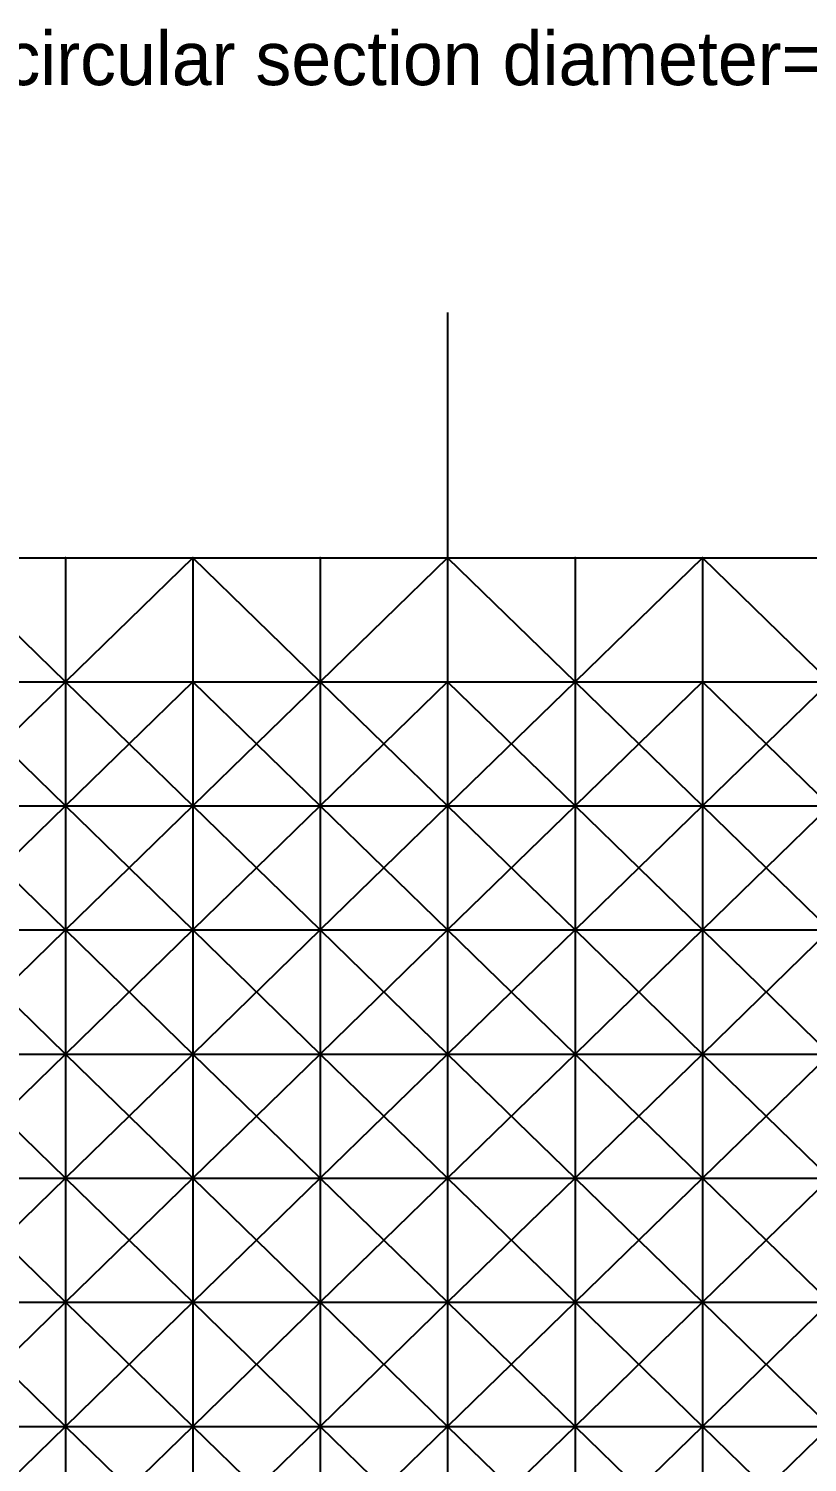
# Model space of a CAD drawing. Header units: millimetres. Extents: x -7.6 to 39, y -2.6 to 21.4.
# Drawn here: x 15.48 to 21.28, y 8.06 to 18.74 of the extents above; entities that cross this region are included whole.
import ezdxf

# ---------------------------------------------------------------- set-up
doc = ezdxf.new("R2010")
doc.units = ezdxf.units.MM
doc.linetypes.add('AM_ISO08W050x2', pattern=[9, 6, -0.75, 1.5, -0.75])
for name, color, linetype in [('01_09_eixos', 124, 'AM_ISO08W050x2'), ('01_14_legenda_desenho', 252, 'Continuous'), ('Bars', 7, 'Continuous'), ('Nodes', 7, 'Continuous')]:
    doc.layers.add(name, color=color, linetype=linetype)

msp = doc.modelspace()

# ---------------------------------------------------------------- linework, layer by layer
at = {"layer": '01_09_eixos'}
for p, q in [((18.6, 16.627), (18.6, -2.161)), ((-1.398, 14.8), (38.964, 14.8))]:
    msp.add_line(p, q, dxfattribs=at)
msp.add_lwpolyline([(-1.398, 11.1), (38.964, 11.1)], dxfattribs=at)
at = {"layer": 'Bars'}
for points in [[(14.8, 14.8, 0), (15.75, 14.8, 0)], [(14.8, 14.8, 0), (15.75, 13.875, 0)], [(14.8, 14.8, 0), (15.75, 13.875, -0.8)], [(15.75, 14.8, 0), (15.75, 13.875, 0)], [(15.75, 14.8, 0), (16.7, 14.8, 0)], [(15.75, 14.8, 0), (15.75, 13.875, -0.8)], [(16.7, 14.8, 0), (15.75, 13.875, 0)], [(16.7, 14.8, 0), (15.75, 13.875, -0.8)], [(16.7, 14.8, 0), (16.7, 13.875, 0)], [(16.7, 14.8, 0), (17.65, 14.8, 0)], [(16.7, 14.8, 0), (16.7, 13.875, -0.8)], [(16.7, 14.8, 0), (17.65, 13.875, 0)], [(16.7, 14.8, 0), (17.65, 13.875, -0.8)], [(17.65, 14.8, 0), (17.65, 13.875, 0)], [(17.65, 14.8, 0), (18.6, 14.8, 0)], [(17.65, 14.8, 0), (17.65, 13.875, -0.8)], [(18.6, 14.8, 0), (17.65, 13.875, 0)], [(18.6, 14.8, 0), (17.65, 13.875, -0.8)], [(18.6, 14.8, 0), (18.6, 13.875, 0)], [(18.6, 14.8, 0), (19.55, 14.8, 0)], [(18.6, 14.8, 0), (18.6, 13.875, -0.8)], [(18.6, 14.8, 0), (19.55, 13.875, 0)], [(18.6, 14.8, 0), (19.55, 13.875, -0.8)], [(19.55, 14.8, 0), (19.55, 13.875, 0)], [(19.55, 14.8, 0), (20.5, 14.8, 0)], [(19.55, 14.8, 0), (19.55, 13.875, -0.8)], [(20.5, 14.8, 0), (19.55, 13.875, 0)], [(20.5, 14.8, 0), (19.55, 13.875, -0.8)], [(20.5, 14.8, 0), (20.5, 13.875, 0)], [(20.5, 14.8, 0), (21.45, 14.8, 0)], [(20.5, 14.8, 0), (20.5, 13.875, -0.8)], [(20.5, 14.8, 0), (21.45, 13.875, 0)], [(20.5, 14.8, 0), (21.45, 13.875, -0.8)], [(14.8, 13.875, 0), (15.75, 13.875, 0)], [(14.8, 13.875, -0.8), (15.75, 13.875, -0.8)], [(14.8, 13.875, 0), (15.75, 13.875, -0.8)], [(15.75, 13.875, 0), (14.8, 12.95, 0)], [(14.8, 13.875, -0.8), (15.75, 12.95, -0.8)], [(15.75, 13.875, -0.8), (14.8, 12.95, 0)], [(15.75, 13.875, 0), (15.75, 13.875, -0.8)], [(15.75, 13.875, 0), (15.75, 12.95, 0)], [(15.75, 13.875, -0.8), (15.75, 12.95, -0.8)], [(15.75, 13.875, 0), (16.7, 13.875, 0)], [(15.75, 13.875, -0.8), (16.7, 13.875, -0.8)], [(15.75, 13.875, -0.8), (16.7, 13.875, 0)], [(15.75, 13.875, -0.8), (15.75, 12.95, 0)], [(15.75, 13.875, 0), (16.7, 12.95, 0)], [(16.7, 13.875, -0.8), (15.75, 12.95, -0.8)], [(15.75, 13.875, -0.8), (16.7, 12.95, 0)], [(16.7, 13.875, 0), (16.7, 13.875, -0.8)], [(16.7, 13.875, 0), (16.7, 12.95, 0)], [(16.7, 13.875, -0.8), (16.7, 12.95, -0.8)], [(16.7, 13.875, 0), (17.65, 13.875, 0)], [(16.7, 13.875, -0.8), (17.65, 13.875, -0.8)], [(16.7, 13.875, 0), (17.65, 13.875, -0.8)], [(16.7, 13.875, -0.8), (16.7, 12.95, 0)], [(17.65, 13.875, 0), (16.7, 12.95, 0)], [(16.7, 13.875, -0.8), (17.65, 12.95, -0.8)], [(17.65, 13.875, -0.8), (16.7, 12.95, 0)], [(17.65, 13.875, 0), (17.65, 13.875, -0.8)], [(17.65, 13.875, 0), (17.65, 12.95, 0)], [(17.65, 13.875, -0.8), (17.65, 12.95, -0.8)], [(17.65, 13.875, 0), (18.6, 13.875, 0)], [(17.65, 13.875, -0.8), (18.6, 13.875, -0.8)], [(17.65, 13.875, -0.8), (18.6, 13.875, 0)], [(17.65, 13.875, -0.8), (17.65, 12.95, 0)], [(17.65, 13.875, 0), (18.6, 12.95, 0)], [(18.6, 13.875, -0.8), (17.65, 12.95, -0.8)], [(17.65, 13.875, -0.8), (18.6, 12.95, 0)], [(18.6, 13.875, 0), (18.6, 13.875, -0.8)], [(18.6, 13.875, 0), (18.6, 12.95, 0)], [(18.6, 13.875, -0.8), (18.6, 12.95, -0.8)], [(18.6, 13.875, 0), (19.55, 13.875, 0)], [(18.6, 13.875, -0.8), (19.55, 13.875, -0.8)], [(18.6, 13.875, 0), (19.55, 13.875, -0.8)], [(18.6, 13.875, -0.8), (18.6, 12.95, 0)], [(19.55, 13.875, 0), (18.6, 12.95, 0)], [(18.6, 13.875, -0.8), (19.55, 12.95, -0.8)], [(19.55, 13.875, -0.8), (18.6, 12.95, 0)], [(19.55, 13.875, 0), (19.55, 13.875, -0.8)], [(19.55, 13.875, 0), (19.55, 12.95, 0)], [(19.55, 13.875, -0.8), (19.55, 12.95, -0.8)], [(19.55, 13.875, 0), (20.5, 13.875, 0)], [(19.55, 13.875, -0.8), (20.5, 13.875, -0.8)], [(19.55, 13.875, -0.8), (20.5, 13.875, 0)], [(19.55, 13.875, -0.8), (19.55, 12.95, 0)], [(19.55, 13.875, 0), (20.5, 12.95, 0)], [(20.5, 13.875, -0.8), (19.55, 12.95, -0.8)], [(19.55, 13.875, -0.8), (20.5, 12.95, 0)], [(20.5, 13.875, 0), (20.5, 13.875, -0.8)], [(20.5, 13.875, 0), (20.5, 12.95, 0)], [(20.5, 13.875, -0.8), (20.5, 12.95, -0.8)], [(20.5, 13.875, 0), (21.45, 13.875, 0)], [(20.5, 13.875, -0.8), (21.45, 13.875, -0.8)], [(20.5, 13.875, 0), (21.45, 13.875, -0.8)], [(20.5, 13.875, -0.8), (20.5, 12.95, 0)], [(21.45, 13.875, 0), (20.5, 12.95, 0)], [(20.5, 13.875, -0.8), (21.45, 12.95, -0.8)], [(21.45, 13.875, -0.8), (20.5, 12.95, 0)], [(14.8, 12.95, 0), (15.75, 12.95, 0)], [(14.8, 12.95, -0.8), (15.75, 12.95, -0.8)], [(14.8, 12.95, 0), (15.75, 12.95, -0.8)], [(14.8, 12.95, 0), (15.75, 12.025, 0)], [(15.75, 12.95, -0.8), (14.8, 12.025, -0.8)], [(14.8, 12.95, 0), (15.75, 12.025, -0.8)], [(15.75, 12.95, 0), (15.75, 12.95, -0.8)], [(15.75, 12.95, 0), (15.75, 12.025, 0)], [(15.75, 12.95, -0.8), (15.75, 12.025, -0.8)], [(15.75, 12.95, 0), (16.7, 12.95, 0)], [(15.75, 12.95, -0.8), (16.7, 12.95, -0.8)], [(15.75, 12.95, -0.8), (16.7, 12.95, 0)], [(15.75, 12.95, 0), (15.75, 12.025, -0.8)], [(16.7, 12.95, 0), (15.75, 12.025, 0)], [(15.75, 12.95, -0.8), (16.7, 12.025, -0.8)], [(16.7, 12.95, 0), (15.75, 12.025, -0.8)], [(16.7, 12.95, 0), (16.7, 12.95, -0.8)], [(16.7, 12.95, 0), (16.7, 12.025, 0)], [(16.7, 12.95, -0.8), (16.7, 12.025, -0.8)], [(16.7, 12.95, 0), (17.65, 12.95, 0)], [(16.7, 12.95, -0.8), (17.65, 12.95, -0.8)], [(16.7, 12.95, 0), (17.65, 12.95, -0.8)], [(16.7, 12.95, 0), (16.7, 12.025, -0.8)], [(16.7, 12.95, 0), (17.65, 12.025, 0)], [(17.65, 12.95, -0.8), (16.7, 12.025, -0.8)], [(16.7, 12.95, 0), (17.65, 12.025, -0.8)], [(17.65, 12.95, 0), (17.65, 12.95, -0.8)], [(17.65, 12.95, 0), (17.65, 12.025, 0)], [(17.65, 12.95, -0.8), (17.65, 12.025, -0.8)], [(17.65, 12.95, 0), (18.6, 12.95, 0)], [(17.65, 12.95, -0.8), (18.6, 12.95, -0.8)], [(17.65, 12.95, -0.8), (18.6, 12.95, 0)], [(17.65, 12.95, 0), (17.65, 12.025, -0.8)], [(18.6, 12.95, 0), (17.65, 12.025, 0)], [(17.65, 12.95, -0.8), (18.6, 12.025, -0.8)], [(18.6, 12.95, 0), (17.65, 12.025, -0.8)], [(18.6, 12.95, 0), (18.6, 12.95, -0.8)], [(18.6, 12.95, 0), (18.6, 12.025, 0)], [(18.6, 12.95, -0.8), (18.6, 12.025, -0.8)], [(18.6, 12.95, 0), (19.55, 12.95, 0)], [(18.6, 12.95, -0.8), (19.55, 12.95, -0.8)], [(18.6, 12.95, 0), (19.55, 12.95, -0.8)], [(18.6, 12.95, 0), (18.6, 12.025, -0.8)], [(18.6, 12.95, 0), (19.55, 12.025, 0)], [(19.55, 12.95, -0.8), (18.6, 12.025, -0.8)], [(18.6, 12.95, 0), (19.55, 12.025, -0.8)], [(19.55, 12.95, 0), (19.55, 12.95, -0.8)], [(19.55, 12.95, 0), (19.55, 12.025, 0)], [(19.55, 12.95, -0.8), (19.55, 12.025, -0.8)], [(19.55, 12.95, 0), (20.5, 12.95, 0)], [(19.55, 12.95, -0.8), (20.5, 12.95, -0.8)], [(19.55, 12.95, -0.8), (20.5, 12.95, 0)], [(19.55, 12.95, 0), (19.55, 12.025, -0.8)], [(20.5, 12.95, 0), (19.55, 12.025, 0)], [(19.55, 12.95, -0.8), (20.5, 12.025, -0.8)], [(20.5, 12.95, 0), (19.55, 12.025, -0.8)], [(20.5, 12.95, 0), (20.5, 12.95, -0.8)], [(20.5, 12.95, 0), (20.5, 12.025, 0)], [(20.5, 12.95, -0.8), (20.5, 12.025, -0.8)], [(20.5, 12.95, 0), (21.45, 12.95, 0)], [(20.5, 12.95, -0.8), (21.45, 12.95, -0.8)], [(20.5, 12.95, 0), (21.45, 12.95, -0.8)], [(20.5, 12.95, 0), (20.5, 12.025, -0.8)], [(20.5, 12.95, 0), (21.45, 12.025, 0)], [(21.45, 12.95, -0.8), (20.5, 12.025, -0.8)], [(20.5, 12.95, 0), (21.45, 12.025, -0.8)], [(14.8, 12.025, 0), (15.75, 12.025, 0)], [(14.8, 12.025, -0.8), (15.75, 12.025, -0.8)], [(14.8, 12.025, 0), (15.75, 12.025, -0.8)], [(15.75, 12.025, 0), (14.8, 11.1, 0)], [(14.8, 12.025, -0.8), (15.75, 11.1, -0.8)], [(15.75, 12.025, -0.8), (14.8, 11.1, 0)], [(15.75, 12.025, 0), (15.75, 12.025, -0.8)], [(15.75, 12.025, 0), (15.75, 11.1, 0)], [(15.75, 12.025, -0.8), (15.75, 11.1, -0.8)], [(15.75, 12.025, 0), (16.7, 12.025, 0)], [(15.75, 12.025, -0.8), (16.7, 12.025, -0.8)], [(15.75, 12.025, -0.8), (16.7, 12.025, 0)], [(15.75, 12.025, -0.8), (15.75, 11.1, 0)], [(15.75, 12.025, 0), (16.7, 11.1, 0)], [(16.7, 12.025, -0.8), (15.75, 11.1, -0.8)], [(15.75, 12.025, -0.8), (16.7, 11.1, 0)], [(16.7, 12.025, 0), (16.7, 12.025, -0.8)], [(16.7, 12.025, 0), (16.7, 11.1, 0)], [(16.7, 12.025, -0.8), (16.7, 11.1, -0.8)], [(16.7, 12.025, 0), (17.65, 12.025, 0)], [(16.7, 12.025, -0.8), (17.65, 12.025, -0.8)], [(16.7, 12.025, 0), (17.65, 12.025, -0.8)], [(16.7, 12.025, -0.8), (16.7, 11.1, 0)], [(17.65, 12.025, 0), (16.7, 11.1, 0)], [(16.7, 12.025, -0.8), (17.65, 11.1, -0.8)], [(17.65, 12.025, -0.8), (16.7, 11.1, 0)], [(17.65, 12.025, 0), (17.65, 12.025, -0.8)], [(17.65, 12.025, 0), (17.65, 11.1, 0)], [(17.65, 12.025, -0.8), (17.65, 11.1, -0.8)], [(17.65, 12.025, 0), (18.6, 12.025, 0)], [(17.65, 12.025, -0.8), (18.6, 12.025, -0.8)], [(17.65, 12.025, -0.8), (18.6, 12.025, 0)], [(17.65, 12.025, -0.8), (17.65, 11.1, 0)], [(17.65, 12.025, 0), (18.6, 11.1, 0)], [(18.6, 12.025, -0.8), (17.65, 11.1, -0.8)], [(17.65, 12.025, -0.8), (18.6, 11.1, 0)], [(18.6, 12.025, 0), (18.6, 12.025, -0.8)], [(18.6, 12.025, 0), (18.6, 11.1, 0)], [(18.6, 12.025, -0.8), (18.6, 11.1, -0.8)], [(18.6, 12.025, 0), (19.55, 12.025, 0)], [(18.6, 12.025, -0.8), (19.55, 12.025, -0.8)], [(18.6, 12.025, 0), (19.55, 12.025, -0.8)], [(18.6, 12.025, -0.8), (18.6, 11.1, 0)], [(19.55, 12.025, 0), (18.6, 11.1, 0)], [(18.6, 12.025, -0.8), (19.55, 11.1, -0.8)], [(19.55, 12.025, -0.8), (18.6, 11.1, 0)], [(19.55, 12.025, 0), (19.55, 12.025, -0.8)], [(19.55, 12.025, 0), (19.55, 11.1, 0)], [(19.55, 12.025, -0.8), (19.55, 11.1, -0.8)], [(19.55, 12.025, 0), (20.5, 12.025, 0)], [(19.55, 12.025, -0.8), (20.5, 12.025, -0.8)], [(19.55, 12.025, -0.8), (20.5, 12.025, 0)], [(19.55, 12.025, -0.8), (19.55, 11.1, 0)], [(19.55, 12.025, 0), (20.5, 11.1, 0)], [(20.5, 12.025, -0.8), (19.55, 11.1, -0.8)], [(19.55, 12.025, -0.8), (20.5, 11.1, 0)], [(20.5, 12.025, 0), (20.5, 12.025, -0.8)], [(20.5, 12.025, 0), (20.5, 11.1, 0)], [(20.5, 12.025, -0.8), (20.5, 11.1, -0.8)], [(20.5, 12.025, 0), (21.45, 12.025, 0)], [(20.5, 12.025, -0.8), (21.45, 12.025, -0.8)], [(20.5, 12.025, 0), (21.45, 12.025, -0.8)], [(20.5, 12.025, -0.8), (20.5, 11.1, 0)], [(21.45, 12.025, 0), (20.5, 11.1, 0)], [(20.5, 12.025, -0.8), (21.45, 11.1, -0.8)], [(21.45, 12.025, -0.8), (20.5, 11.1, 0)], [(14.8, 11.1, 0), (15.75, 11.1, 0)], [(14.8, 11.1, -0.8), (15.75, 11.1, -0.8)], [(14.8, 11.1, 0), (15.75, 11.1, -0.8)], [(14.8, 11.1, 0), (15.75, 10.175, 0)], [(15.75, 11.1, -0.8), (14.8, 10.175, -0.8)], [(14.8, 11.1, 0), (15.75, 10.175, -0.8)], [(15.75, 11.1, 0), (15.75, 11.1, -0.8)], [(15.75, 11.1, 0), (15.75, 10.175, 0)], [(15.75, 11.1, -0.8), (15.75, 10.175, -0.8)], [(15.75, 11.1, 0), (16.7, 11.1, 0)], [(15.75, 11.1, -0.8), (16.7, 11.1, -0.8)], [(15.75, 11.1, -0.8), (16.7, 11.1, 0)], [(15.75, 11.1, 0), (15.75, 10.175, -0.8)], [(16.7, 11.1, 0), (15.75, 10.175, 0)], [(15.75, 11.1, -0.8), (16.7, 10.175, -0.8)], [(16.7, 11.1, 0), (15.75, 10.175, -0.8)], [(16.7, 11.1, 0), (16.7, 11.1, -0.8)], [(16.7, 11.1, 0), (16.7, 10.175, 0)], [(16.7, 11.1, -0.8), (16.7, 10.175, -0.8)], [(16.7, 11.1, 0), (17.65, 11.1, 0)], [(16.7, 11.1, -0.8), (17.65, 11.1, -0.8)], [(16.7, 11.1, 0), (17.65, 11.1, -0.8)], [(16.7, 11.1, 0), (16.7, 10.175, -0.8)], [(16.7, 11.1, 0), (17.65, 10.175, 0)], [(17.65, 11.1, -0.8), (16.7, 10.175, -0.8)], [(16.7, 11.1, 0), (17.65, 10.175, -0.8)], [(17.65, 11.1, 0), (17.65, 11.1, -0.8)], [(17.65, 11.1, 0), (17.65, 10.175, 0)], [(17.65, 11.1, -0.8), (17.65, 10.175, -0.8)], [(17.65, 11.1, 0), (18.6, 11.1, 0)], [(17.65, 11.1, -0.8), (18.6, 11.1, -0.8)], [(17.65, 11.1, -0.8), (18.6, 11.1, 0)], [(17.65, 11.1, 0), (17.65, 10.175, -0.8)], [(18.6, 11.1, 0), (17.65, 10.175, 0)], [(17.65, 11.1, -0.8), (18.6, 10.175, -0.8)], [(18.6, 11.1, 0), (17.65, 10.175, -0.8)], [(18.6, 11.1, 0), (18.6, 11.1, -0.8)], [(18.6, 11.1, 0), (18.6, 10.175, 0)], [(18.6, 11.1, -0.8), (18.6, 10.175, -0.8)], [(18.6, 11.1, 0), (19.55, 11.1, 0)], [(18.6, 11.1, -0.8), (19.55, 11.1, -0.8)], [(18.6, 11.1, 0), (19.55, 11.1, -0.8)], [(18.6, 11.1, 0), (18.6, 10.175, -0.8)], [(18.6, 11.1, 0), (19.55, 10.175, 0)], [(19.55, 11.1, -0.8), (18.6, 10.175, -0.8)], [(18.6, 11.1, 0), (19.55, 10.175, -0.8)], [(19.55, 11.1, 0), (19.55, 11.1, -0.8)], [(19.55, 11.1, 0), (19.55, 10.175, 0)], [(19.55, 11.1, -0.8), (19.55, 10.175, -0.8)], [(19.55, 11.1, 0), (20.5, 11.1, 0)], [(19.55, 11.1, -0.8), (20.5, 11.1, -0.8)], [(19.55, 11.1, -0.8), (20.5, 11.1, 0)], [(19.55, 11.1, 0), (19.55, 10.175, -0.8)], [(20.5, 11.1, 0), (19.55, 10.175, 0)], [(19.55, 11.1, -0.8), (20.5, 10.175, -0.8)], [(20.5, 11.1, 0), (19.55, 10.175, -0.8)], [(20.5, 11.1, 0), (20.5, 11.1, -0.8)], [(20.5, 11.1, 0), (20.5, 10.175, 0)], [(20.5, 11.1, -0.8), (20.5, 10.175, -0.8)], [(20.5, 11.1, 0), (21.45, 11.1, 0)], [(20.5, 11.1, -0.8), (21.45, 11.1, -0.8)], [(20.5, 11.1, 0), (21.45, 11.1, -0.8)], [(20.5, 11.1, 0), (20.5, 10.175, -0.8)], [(20.5, 11.1, 0), (21.45, 10.175, 0)], [(21.45, 11.1, -0.8), (20.5, 10.175, -0.8)], [(20.5, 11.1, 0), (21.45, 10.175, -0.8)], [(14.8, 10.175, 0), (15.75, 10.175, 0)], [(14.8, 10.175, -0.8), (15.75, 10.175, -0.8)], [(14.8, 10.175, 0), (15.75, 10.175, -0.8)], [(15.75, 10.175, 0), (14.8, 9.25, 0)], [(14.8, 10.175, -0.8), (15.75, 9.25, -0.8)], [(15.75, 10.175, -0.8), (14.8, 9.25, 0)], [(15.75, 10.175, 0), (15.75, 10.175, -0.8)], [(15.75, 10.175, 0), (15.75, 9.25, 0)], [(15.75, 10.175, -0.8), (15.75, 9.25, -0.8)], [(15.75, 10.175, 0), (16.7, 10.175, 0)], [(15.75, 10.175, -0.8), (16.7, 10.175, -0.8)], [(15.75, 10.175, -0.8), (16.7, 10.175, 0)], [(15.75, 10.175, -0.8), (15.75, 9.25, 0)], [(15.75, 10.175, 0), (16.7, 9.25, 0)], [(16.7, 10.175, -0.8), (15.75, 9.25, -0.8)], [(15.75, 10.175, -0.8), (16.7, 9.25, 0)], [(16.7, 10.175, 0), (16.7, 10.175, -0.8)], [(16.7, 10.175, 0), (16.7, 9.25, 0)], [(16.7, 10.175, -0.8), (16.7, 9.25, -0.8)], [(16.7, 10.175, 0), (17.65, 10.175, 0)], [(16.7, 10.175, -0.8), (17.65, 10.175, -0.8)], [(16.7, 10.175, 0), (17.65, 10.175, -0.8)], [(16.7, 10.175, -0.8), (16.7, 9.25, 0)], [(17.65, 10.175, 0), (16.7, 9.25, 0)], [(16.7, 10.175, -0.8), (17.65, 9.25, -0.8)], [(17.65, 10.175, -0.8), (16.7, 9.25, 0)], [(17.65, 10.175, 0), (17.65, 10.175, -0.8)], [(17.65, 10.175, 0), (17.65, 9.25, 0)], [(17.65, 10.175, -0.8), (17.65, 9.25, -0.8)], [(17.65, 10.175, 0), (18.6, 10.175, 0)], [(17.65, 10.175, -0.8), (18.6, 10.175, -0.8)], [(17.65, 10.175, -0.8), (18.6, 10.175, 0)], [(17.65, 10.175, -0.8), (17.65, 9.25, 0)], [(17.65, 10.175, 0), (18.6, 9.25, 0)], [(18.6, 10.175, -0.8), (17.65, 9.25, -0.8)], [(17.65, 10.175, -0.8), (18.6, 9.25, 0)], [(18.6, 10.175, 0), (18.6, 10.175, -0.8)], [(18.6, 10.175, 0), (18.6, 9.25, 0)], [(18.6, 10.175, -0.8), (18.6, 9.25, -0.8)], [(18.6, 10.175, 0), (19.55, 10.175, 0)], [(18.6, 10.175, -0.8), (19.55, 10.175, -0.8)], [(18.6, 10.175, 0), (19.55, 10.175, -0.8)], [(18.6, 10.175, -0.8), (18.6, 9.25, 0)], [(19.55, 10.175, 0), (18.6, 9.25, 0)], [(18.6, 10.175, -0.8), (19.55, 9.25, -0.8)], [(19.55, 10.175, -0.8), (18.6, 9.25, 0)], [(19.55, 10.175, 0), (19.55, 10.175, -0.8)], [(19.55, 10.175, 0), (19.55, 9.25, 0)], [(19.55, 10.175, -0.8), (19.55, 9.25, -0.8)], [(19.55, 10.175, 0), (20.5, 10.175, 0)], [(19.55, 10.175, -0.8), (20.5, 10.175, -0.8)], [(19.55, 10.175, -0.8), (20.5, 10.175, 0)], [(19.55, 10.175, -0.8), (19.55, 9.25, 0)], [(19.55, 10.175, 0), (20.5, 9.25, 0)], [(20.5, 10.175, -0.8), (19.55, 9.25, -0.8)], [(19.55, 10.175, -0.8), (20.5, 9.25, 0)], [(20.5, 10.175, 0), (20.5, 10.175, -0.8)], [(20.5, 10.175, 0), (20.5, 9.25, 0)], [(20.5, 10.175, -0.8), (20.5, 9.25, -0.8)], [(20.5, 10.175, 0), (21.45, 10.175, 0)], [(20.5, 10.175, -0.8), (21.45, 10.175, -0.8)], [(20.5, 10.175, 0), (21.45, 10.175, -0.8)], [(20.5, 10.175, -0.8), (20.5, 9.25, 0)], [(21.45, 10.175, 0), (20.5, 9.25, 0)], [(20.5, 10.175, -0.8), (21.45, 9.25, -0.8)], [(21.45, 10.175, -0.8), (20.5, 9.25, 0)], [(14.8, 9.25, 0), (15.75, 9.25, 0)], [(14.8, 9.25, -0.8), (15.75, 9.25, -0.8)], [(14.8, 9.25, 0), (15.75, 9.25, -0.8)], [(14.8, 9.25, 0), (15.75, 8.325, 0)], [(15.75, 9.25, -0.8), (14.8, 8.325, -0.8)], [(14.8, 9.25, 0), (15.75, 8.325, -0.8)], [(15.75, 9.25, 0), (15.75, 9.25, -0.8)], [(15.75, 9.25, 0), (15.75, 8.325, 0)], [(15.75, 9.25, -0.8), (15.75, 8.325, -0.8)], [(15.75, 9.25, 0), (16.7, 9.25, 0)], [(15.75, 9.25, -0.8), (16.7, 9.25, -0.8)], [(15.75, 9.25, -0.8), (16.7, 9.25, 0)], [(15.75, 9.25, 0), (15.75, 8.325, -0.8)], [(16.7, 9.25, 0), (15.75, 8.325, 0)], [(15.75, 9.25, -0.8), (16.7, 8.325, -0.8)], [(16.7, 9.25, 0), (15.75, 8.325, -0.8)], [(16.7, 9.25, 0), (16.7, 9.25, -0.8)], [(16.7, 9.25, 0), (16.7, 8.325, 0)], [(16.7, 9.25, -0.8), (16.7, 8.325, -0.8)], [(16.7, 9.25, 0), (17.65, 9.25, 0)], [(16.7, 9.25, -0.8), (17.65, 9.25, -0.8)], [(16.7, 9.25, 0), (17.65, 9.25, -0.8)], [(16.7, 9.25, 0), (16.7, 8.325, -0.8)], [(16.7, 9.25, 0), (17.65, 8.325, 0)], [(17.65, 9.25, -0.8), (16.7, 8.325, -0.8)], [(16.7, 9.25, 0), (17.65, 8.325, -0.8)], [(17.65, 9.25, 0), (17.65, 9.25, -0.8)], [(17.65, 9.25, 0), (17.65, 8.325, 0)], [(17.65, 9.25, -0.8), (17.65, 8.325, -0.8)], [(17.65, 9.25, 0), (18.6, 9.25, 0)], [(17.65, 9.25, -0.8), (18.6, 9.25, -0.8)], [(17.65, 9.25, -0.8), (18.6, 9.25, 0)], [(17.65, 9.25, 0), (17.65, 8.325, -0.8)], [(18.6, 9.25, 0), (17.65, 8.325, 0)], [(17.65, 9.25, -0.8), (18.6, 8.325, -0.8)], [(18.6, 9.25, 0), (17.65, 8.325, -0.8)], [(18.6, 9.25, 0), (18.6, 9.25, -0.8)], [(18.6, 9.25, 0), (18.6, 8.325, 0)], [(18.6, 9.25, -0.8), (18.6, 8.325, -0.8)], [(18.6, 9.25, 0), (19.55, 9.25, 0)], [(18.6, 9.25, -0.8), (19.55, 9.25, -0.8)], [(18.6, 9.25, 0), (19.55, 9.25, -0.8)], [(18.6, 9.25, 0), (18.6, 8.325, -0.8)], [(18.6, 9.25, 0), (19.55, 8.325, 0)], [(19.55, 9.25, -0.8), (18.6, 8.325, -0.8)], [(18.6, 9.25, 0), (19.55, 8.325, -0.8)], [(19.55, 9.25, 0), (19.55, 9.25, -0.8)], [(19.55, 9.25, 0), (19.55, 8.325, 0)], [(19.55, 9.25, -0.8), (19.55, 8.325, -0.8)], [(19.55, 9.25, 0), (20.5, 9.25, 0)], [(19.55, 9.25, -0.8), (20.5, 9.25, -0.8)], [(19.55, 9.25, -0.8), (20.5, 9.25, 0)], [(19.55, 9.25, 0), (19.55, 8.325, -0.8)], [(20.5, 9.25, 0), (19.55, 8.325, 0)], [(19.55, 9.25, -0.8), (20.5, 8.325, -0.8)], [(20.5, 9.25, 0), (19.55, 8.325, -0.8)], [(20.5, 9.25, 0), (20.5, 9.25, -0.8)], [(20.5, 9.25, 0), (20.5, 8.325, 0)], [(20.5, 9.25, -0.8), (20.5, 8.325, -0.8)], [(20.5, 9.25, 0), (21.45, 9.25, 0)], [(20.5, 9.25, -0.8), (21.45, 9.25, -0.8)], [(20.5, 9.25, 0), (21.45, 9.25, -0.8)], [(20.5, 9.25, 0), (20.5, 8.325, -0.8)], [(20.5, 9.25, 0), (21.45, 8.325, 0)], [(21.45, 9.25, -0.8), (20.5, 8.325, -0.8)], [(20.5, 9.25, 0), (21.45, 8.325, -0.8)], [(14.8, 8.325, 0), (15.75, 8.325, 0)], [(14.8, 8.325, -0.8), (15.75, 8.325, -0.8)], [(14.8, 8.325, 0), (15.75, 8.325, -0.8)], [(15.75, 8.325, 0), (14.8, 7.4, 0)], [(15.75, 8.325, -0.8), (14.8, 7.4, 0)], [(15.75, 8.325, 0), (15.75, 8.325, -0.8)], [(15.75, 8.325, 0), (15.75, 7.4, 0)], [(15.75, 8.325, -0.8), (15.75, 7.4, -0.8)], [(15.75, 8.325, 0), (16.7, 8.325, 0)], [(15.75, 8.325, -0.8), (16.7, 8.325, -0.8)], [(15.75, 8.325, -0.8), (16.7, 8.325, 0)], [(15.75, 8.325, -0.8), (15.75, 7.4, 0)], [(15.75, 8.325, 0), (16.7, 7.4, 0)], [(16.7, 8.325, -0.8), (15.75, 7.4, -0.8)], [(15.75, 8.325, -0.8), (16.7, 7.4, 0)], [(16.7, 8.325, 0), (16.7, 8.325, -0.8)], [(16.7, 8.325, 0), (16.7, 7.4, 0)], [(16.7, 8.325, -0.8), (16.7, 7.4, -0.8)], [(16.7, 8.325, 0), (17.65, 8.325, 0)], [(16.7, 8.325, -0.8), (17.65, 8.325, -0.8)], [(16.7, 8.325, 0), (17.65, 8.325, -0.8)], [(16.7, 8.325, -0.8), (16.7, 7.4, 0)], [(17.65, 8.325, 0), (16.7, 7.4, 0)], [(16.7, 8.325, -0.8), (17.65, 7.4, -0.8)], [(17.65, 8.325, -0.8), (16.7, 7.4, 0)], [(17.65, 8.325, 0), (17.65, 8.325, -0.8)], [(17.65, 8.325, 0), (17.65, 7.4, 0)], [(17.65, 8.325, -0.8), (17.65, 7.4, -0.8)], [(17.65, 8.325, 0), (18.6, 8.325, 0)], [(17.65, 8.325, -0.8), (18.6, 8.325, -0.8)], [(17.65, 8.325, -0.8), (18.6, 8.325, 0)], [(17.65, 8.325, -0.8), (17.65, 7.4, 0)], [(17.65, 8.325, 0), (18.6, 7.4, 0)], [(18.6, 8.325, -0.8), (17.65, 7.4, -0.8)], [(17.65, 8.325, -0.8), (18.6, 7.4, 0)], [(18.6, 8.325, 0), (18.6, 8.325, -0.8)], [(18.6, 8.325, 0), (18.6, 7.4, 0)], [(18.6, 8.325, -0.8), (18.6, 7.4, -0.8)], [(18.6, 8.325, 0), (19.55, 8.325, 0)], [(18.6, 8.325, -0.8), (19.55, 8.325, -0.8)], [(18.6, 8.325, 0), (19.55, 8.325, -0.8)], [(18.6, 8.325, -0.8), (18.6, 7.4, 0)], [(19.55, 8.325, 0), (18.6, 7.4, 0)], [(18.6, 8.325, -0.8), (19.55, 7.4, -0.8)], [(19.55, 8.325, -0.8), (18.6, 7.4, 0)], [(19.55, 8.325, 0), (19.55, 8.325, -0.8)], [(19.55, 8.325, 0), (19.55, 7.4, 0)], [(19.55, 8.325, -0.8), (19.55, 7.4, -0.8)], [(19.55, 8.325, 0), (20.5, 8.325, 0)], [(19.55, 8.325, -0.8), (20.5, 8.325, -0.8)], [(19.55, 8.325, -0.8), (20.5, 8.325, 0)], [(19.55, 8.325, -0.8), (19.55, 7.4, 0)], [(19.55, 8.325, 0), (20.5, 7.4, 0)], [(20.5, 8.325, -0.8), (19.55, 7.4, -0.8)], [(19.55, 8.325, -0.8), (20.5, 7.4, 0)], [(20.5, 8.325, 0), (20.5, 8.325, -0.8)], [(20.5, 8.325, 0), (20.5, 7.4, 0)], [(20.5, 8.325, -0.8), (20.5, 7.4, -0.8)], [(20.5, 8.325, 0), (21.45, 8.325, 0)], [(20.5, 8.325, -0.8), (21.45, 8.325, -0.8)], [(20.5, 8.325, 0), (21.45, 8.325, -0.8)], [(20.5, 8.325, -0.8), (20.5, 7.4, 0)], [(21.45, 8.325, 0), (20.5, 7.4, 0)], [(20.5, 8.325, -0.8), (21.45, 7.4, -0.8)], [(21.45, 8.325, -0.8), (20.5, 7.4, 0)]]:
    msp.add_polyline3d(points, dxfattribs=at)
at = {"layer": 'Nodes'}
for p in [(15.75, 14.8), (16.7, 14.8), (17.65, 14.8), (18.6, 14.8), (19.55, 14.8), (20.5, 14.8), (15.75, 13.875), (15.75, 13.875, -0.8), (16.7, 13.875), (16.7, 13.875, -0.8), (17.65, 13.875), (17.65, 13.875, -0.8), (18.6, 13.875), (18.6, 13.875, -0.8), (19.55, 13.875), (19.55, 13.875, -0.8), (20.5, 13.875), (20.5, 13.875, -0.8), (15.75, 12.95), (15.75, 12.95, -0.8), (16.7, 12.95), (16.7, 12.95, -0.8), (17.65, 12.95), (17.65, 12.95, -0.8), (18.6, 12.95), (18.6, 12.95, -0.8), (19.55, 12.95), (19.55, 12.95, -0.8), (20.5, 12.95), (20.5, 12.95, -0.8), (15.75, 12.025), (15.75, 12.025, -0.8), (16.7, 12.025), (16.7, 12.025, -0.8), (17.65, 12.025), (17.65, 12.025, -0.8), (18.6, 12.025), (18.6, 12.025, -0.8), (19.55, 12.025), (19.55, 12.025, -0.8), (20.5, 12.025), (20.5, 12.025, -0.8), (15.75, 11.1), (15.75, 11.1, -0.8), (16.7, 11.1), (16.7, 11.1, -0.8), (17.65, 11.1), (17.65, 11.1, -0.8), (18.6, 11.1), (18.6, 11.1, -0.8), (19.55, 11.1), (19.55, 11.1, -0.8), (20.5, 11.1), (20.5, 11.1, -0.8), (15.75, 10.175), (15.75, 10.175, -0.8), (16.7, 10.175), (16.7, 10.175, -0.8), (17.65, 10.175), (17.65, 10.175, -0.8), (18.6, 10.175), (18.6, 10.175, -0.8), (19.55, 10.175), (19.55, 10.175, -0.8), (20.5, 10.175), (20.5, 10.175, -0.8), (15.75, 9.25), (15.75, 9.25, -0.8), (16.7, 9.25), (16.7, 9.25, -0.8), (17.65, 9.25), (17.65, 9.25, -0.8), (18.6, 9.25), (18.6, 9.25, -0.8), (19.55, 9.25), (19.55, 9.25, -0.8), (20.5, 9.25), (20.5, 9.25, -0.8), (15.75, 8.325), (15.75, 8.325, -0.8), (16.7, 8.325), (16.7, 8.325, -0.8), (17.65, 8.325), (17.65, 8.325, -0.8), (18.6, 8.325), (18.6, 8.325, -0.8), (19.55, 8.325), (19.55, 8.325, -0.8), (20.5, 8.325), (20.5, 8.325, -0.8)]:
    msp.add_point(p, dxfattribs=at)

# ---------------------------------------------------------------- texts
at = {"layer": '01_14_legenda_desenho', "color": 7, "true_color": 0xffffff}
msp.add_text('Steel S275 with hollow circular section diameter=60mm thickness=10mm', height=0.4, dxfattribs=at).set_placement((9.764, 18.322))

doc.saveas('drawing.dxf')
